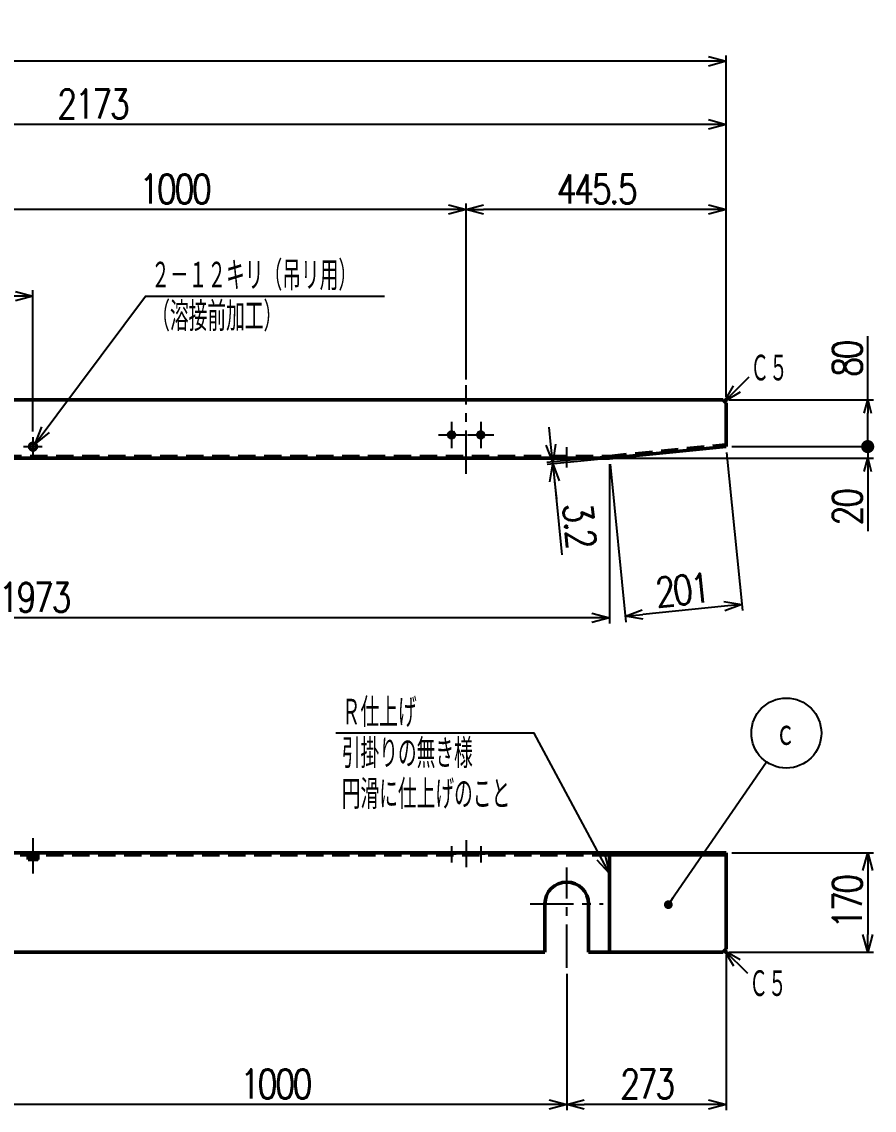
# Model space of a CAD drawing. Header units: millimetres. Extents: x -319 to 7866, y -2757 to 1424.
# Drawn here: x 3176 to 4637, y -441 to 1424 of the extents above; entities that cross this region are included whole.
import ezdxf

# ---------------------------------------------------------------- set-up
doc = ezdxf.new("R2010")
doc.units = ezdxf.units.MM
doc.header["$LTSCALE"] = 2.338583
doc.linetypes.add('CENTER', pattern=[50.8, 31.75, -6.35, 6.35, -6.35])
doc.linetypes.add('DASHED', pattern=[19.05, 12.7, -6.35])
doc.layers.add('NoLayerName_001', color=7, linetype='Continuous')
doc.styles.get("Standard").update_dxf_attribs({"font": 'txt', "bigfont": 'extfont2'})
doc.dimstyles.get("Standard").update_dxf_attribs({"dimtxt": 2.5, "dimasz": 2.5, "dimexe": 1.25, "dimexo": 0.625, "dimtad": 1, "dimdec": 3, "dimzin": 0, "dimdsep": 46, "dimtxsty": 'Standard', "dimcen": 2.5, "dimadec": 0, "dimazin": 0, "dimtfac": 0.75, "dimtdec": 3, "dimtmove": 0, "dimatfit": 3, "dimfxl": 1, "dimarcsym": 0})

# ---------------------------------------------------------------- blocks, each defined once
blk = doc.blocks.new('_OPEN30')
at = {"color": 0, "linetype": 'ByBlock', "lineweight": -2}
for p, q in [((-1, 0.267949), (0, 0)), ((0, 0), (-1, -0.267949)), ((0, 0), (-1, 0))]:
    blk.add_line(p, q, dxfattribs=at)
blk = doc.blocks.new('*D85')
at = {"layer": 'Defpoints', "color": 0}
for p in [(4383, 0), (4378, -170), (4625.8, -170)]:
    blk.add_point(p, dxfattribs=at)
at = {"layer": 'NoLayerName_001', "color": 0, "linetype": 'Continuous', "lineweight": 25}
for p, q in [((4393, 0), (4635.8, 0)), ((4625.8, -30), (4625.8, -140)), ((4388, -170), (4635.8, -170))]:
    blk.add_line(p, q, dxfattribs=at)
at = {"layer": 'NoLayerName_001', "color": 0, "lineweight": 25, "xscale": 30, "yscale": 30, "zscale": 30}
for p, rotation in [((4625.8, 0), 90), ((4625.8, -170), 270)]:
    blk.add_blockref('_OPEN30', p, dxfattribs=dict(at, rotation=rotation))
at = {"layer": 'NoLayerName_001', "color": 2, "lineweight": 50, "insert": (4590.8, -85), "char_height": 50, "attachment_point": 5, "rotation": 90}
blk.add_mtext('\\W0.8000;\\T0.8750;170', dxfattribs=at)
blk = doc.blocks.new('DIM_0017')
at = {"color": 3, "linetype": 'Continuous', "lineweight": 25}
blk.add_line((0, 82.6), (39.1, 43.7), dxfattribs=at)
blk.add_lwpolyline([(15.6, 55.8), (0, 82.6), (26.9, 67.2)], dxfattribs=at)
at = {"color": 2, "linetype": 'Continuous', "lineweight": 50, "width": 0.583333}
blk.add_text('Ｃ５', height=50, dxfattribs=at).set_placement((42.3, 0))
blk = doc.blocks.new('DIM_0019')
at = {"color": 3, "linetype": 'Continuous', "lineweight": 25}
for points in [[(468.7, 0), (340, 240.5), (0, 240.5)], [(461.6, 30.2), (468.7, 0), (447.5, 22.7)]]:
    blk.add_lwpolyline(points, dxfattribs=at)
at = {"color": 2, "linetype": 'Continuous', "lineweight": 50, "width": 0.583333}
for s, p in [('Ｒ仕上げ', (10, 250.5)), ('引掛りの無き様', (10, 180.5)), ('円滑に仕上げのこと', (10, 110.5))]:
    blk.add_text(s, height=50, dxfattribs=at).set_placement(p)
blk = doc.blocks.new('*D98')
at = {"layer": 'Defpoints', "color": 0}
for p in [(3110, -197.2), (4110, -197.2), (3110, -431.2)]:
    blk.add_point(p, dxfattribs=at)
at = {"layer": 'NoLayerName_001', "color": 0, "linetype": 'Continuous', "lineweight": 25}
for p, q in [((3110, -207.2), (3110, -441.2)), ((4110, -207.2), (4110, -441.2)), ((4080, -431.2), (3140, -431.2))]:
    blk.add_line(p, q, dxfattribs=at)
at = {"layer": 'NoLayerName_001', "color": 0, "lineweight": 25, "xscale": 30, "yscale": 30, "zscale": 30}
for p, rotation in [((3110, -431.2), 180), ((4110, -431.2), 360)]:
    blk.add_blockref('_OPEN30', p, dxfattribs=dict(at, rotation=rotation))
at = {"layer": 'NoLayerName_001', "color": 2, "lineweight": 50, "insert": (3610, -396.2), "char_height": 50, "attachment_point": 5}
blk.add_mtext('\\W0.8000;\\T0.8750;1000', dxfattribs=at)
blk = doc.blocks.new('*D99')
at = {"layer": 'Defpoints', "color": 0}
for p in [(4383, -165), (4110, -197.2), (4110, -431.2)]:
    blk.add_point(p, dxfattribs=at)
at = {"layer": 'NoLayerName_001', "color": 0, "linetype": 'Continuous', "lineweight": 25}
for p, q in [((4383, -175), (4383, -441.2)), ((4110, -207.2), (4110, -441.2)), ((4353, -431.2), (4140, -431.2))]:
    blk.add_line(p, q, dxfattribs=at)
at = {"layer": 'NoLayerName_001', "color": 0, "lineweight": 25, "xscale": 30, "yscale": 30, "zscale": 30}
for p, rotation in [((4110, -431.2), 180), ((4383, -431.2), 360)]:
    blk.add_blockref('_OPEN30', p, dxfattribs=dict(at, rotation=rotation))
at = {"layer": 'NoLayerName_001', "color": 2, "lineweight": 50, "insert": (4246.5, -396.2), "char_height": 50, "attachment_point": 5}
blk.add_mtext('\\W0.8000;\\T0.8750;273', dxfattribs=at)
blk = doc.blocks.new('JZB_0011')
at = {"layer": 'NoLayerName_001', "color": 3, "linetype": 'DASHED', "lineweight": 50}
for p, q in [((0, 8), (0, 0.1)), ((0, 0.1), (0.2, 0)), ((3.5, 8), (3.5, 0)), ((13.5, 0), (13.5, 8)), ((16.7, 0), (17, 0.1)), ((17, 0.1), (17, 8)), ((16.7, 0), (0.2, 0))]:
    blk.add_line(p, q, dxfattribs=at)
at = {"layer": 'NoLayerName_001', "color": 3, "linetype": 'DASHED', "lineweight": 50, "start_tangent": (0.968004, -0.250937), "end_tangent": (0.96577, 0.259399)}
for points in [[(0, 0.9), (2.2, 0.3), (4.6, 0.1), (6.5, 0.4), (8.5, 0.9)], [(8.5, 0.9), (10.7, 0.3), (13.1, 0.1), (15, 0.4), (17, 0.9)]]:
    blk.add_spline(points, degree=3, dxfattribs=at)
blk = doc.blocks.new('JZB_0014')
at = {"layer": 'NoLayerName_001', "color": 7, "linetype": 'Continuous', "lineweight": 50}
for p, q in [((0, 170), (0, 0)), ((2173, 170), (0, 170)), ((2173, 166.8), (2173, 170)), ((1973, 166.8), (1973, 0)), ((2173, 166.8), (1973, 166.8)), ((862.5, 5), (862.5, 82.5)), ((937.5, 82.5), (937.5, 5)), ((1862.5, 0), (1862.5, 82.5)), ((1937.5, 82.5), (1937.5, 0)), ((857.5, 0), (862.5, 5)), ((937.5, 5), (942.5, 0)), ((857.5, 0), (0, 0)), ((1862.5, 0), (942.5, 0)), ((1973, 0), (1937.5, 0))]:
    blk.add_line(p, q, dxfattribs=at)
at = {"layer": 'NoLayerName_001', "color": 3, "linetype": 'DASHED', "lineweight": 50}
blk.add_line((1973, 166.8), (0, 166.8), dxfattribs=at)
at = {"layer": 'NoLayerName_001', "color": 7, "linetype": 'Continuous', "lineweight": 50}
for centre in [(900, 82.5), (1900, 82.5)]:
    blk.add_arc(centre, 37.5, 0, 180, dxfattribs=at)
blk = doc.blocks.new('JZB_0018')
at = {"layer": 'NoLayerName_001', "color": 7, "linetype": 'Continuous', "lineweight": 50}
for p, q in [((200, 5), (200, 166.8)), ((195, 0), (200, 5)), ((195, 0), (0, 0))]:
    blk.add_line(p, q, dxfattribs=at)
blk = doc.blocks.new('JZB_0019')
at = {"layer": 'NoLayerName_001', "color": 4, "linetype": 'CENTER', "lineweight": 25}
blk.add_line((6, 60.6), (6, 0), dxfattribs=at)
at = {"layer": 'NoLayerName_001', "color": 3, "linetype": 'DASHED', "lineweight": 50}
for p, q in [((0, 35.4), (0, 32.2)), ((12, 32.2), (12, 35.4))]:
    blk.add_line(p, q, dxfattribs=at)
blk = doc.blocks.new('JZB_0029')
at = {"layer": 'NoLayerName_001', "color": 4, "linetype": 'CENTER', "lineweight": 25}
blk.add_line((5, 27.9), (5, 0), dxfattribs=at)
at = {"layer": 'NoLayerName_001', "color": 3, "linetype": 'DASHED', "lineweight": 50}
for p, q in [((0, 16.3), (0, 13.1)), ((10, 13.1), (10, 16.3))]:
    blk.add_line(p, q, dxfattribs=at)
blk = doc.blocks.new('JZB_0030')
at = {"layer": 'NoLayerName_001', "color": 4, "linetype": 'CENTER', "lineweight": 25}
blk.add_line((5, 27.9), (5, 0), dxfattribs=at)
at = {"layer": 'NoLayerName_001', "color": 3, "linetype": 'DASHED', "lineweight": 50}
for p, q in [((0, 16.3), (0, 13.1)), ((10, 13.1), (10, 16.3))]:
    blk.add_line(p, q, dxfattribs=at)
blk = doc.blocks.new('_DOT')
at = {"color": 0, "linetype": 'ByBlock', "lineweight": -2}
blk.add_line((-0.5, 0), (-1, 0), dxfattribs=at)
at = {"color": 0, "linetype": 'ByBlock', "lineweight": -2, "const_width": 0.5}
blk.add_lwpolyline([(-0.25, 0, 1), (0.25, 0, 1)], format="xyb", close=True, dxfattribs=at)
blk = doc.blocks.new('DIM_0002')
at = {"color": 3, "linetype": 'Continuous', "lineweight": 25}
blk.add_lwpolyline([(11.2, 11.2), (179.5, 255.9)], dxfattribs=at)
blk.add_circle((213.5, 305.3), 60, dxfattribs=at)
at = {"color": 3, "linetype": 'Continuous', "lineweight": 25, "xscale": 15, "yscale": 15, "zscale": 15, "rotation": 235.4802435147066}
blk.add_blockref('_DOT', (11.2, 11.2), dxfattribs=at)
at = {"color": 2, "linetype": 'Continuous', "lineweight": 50, "width": 0.666667}
blk.add_text('ｃ', height=50, dxfattribs=at).set_placement((193.5, 280.3))
blk = doc.blocks.new('*D103')
at = {"layer": 'Defpoints', "color": 0}
for p in [(2210, 954.3), (2210, 776.3), (3195, 712.3)]:
    blk.add_point(p, dxfattribs=at)
at = {"layer": 'NoLayerName_001', "color": 0, "linetype": 'Continuous', "lineweight": 25}
for p, q in [((2210, 786.3), (2210, 964.3)), ((3165, 954.3), (2240, 954.3)), ((3195, 722.3), (3195, 964.3))]:
    blk.add_line(p, q, dxfattribs=at)
at = {"layer": 'NoLayerName_001', "color": 0, "lineweight": 25, "xscale": 30, "yscale": 30, "zscale": 30}
for p, rotation in [((2210, 954.3), 180), ((3195, 954.3), 360)]:
    blk.add_blockref('_OPEN30', p, dxfattribs=dict(at, rotation=rotation))
at = {"layer": 'NoLayerName_001', "color": 2, "lineweight": 50, "insert": (2702.5, 989.3), "char_height": 50, "attachment_point": 5}
blk.add_mtext('\\W0.8000;\\T0.8750;985', dxfattribs=at)
blk = doc.blocks.new('*D108')
at = {"layer": 'Defpoints', "color": 0}
for p in [(2937.5, 1102.7), (2937.5, 801.5), (3937.5, 801.5)]:
    blk.add_point(p, dxfattribs=at)
at = {"layer": 'NoLayerName_001', "color": 0, "linetype": 'Continuous', "lineweight": 25}
for p, q in [((2937.5, 811.5), (2937.5, 1112.7)), ((3907.5, 1102.7), (2967.5, 1102.7)), ((3937.5, 811.5), (3937.5, 1112.7))]:
    blk.add_line(p, q, dxfattribs=at)
at = {"layer": 'NoLayerName_001', "color": 0, "lineweight": 25, "xscale": 30, "yscale": 30, "zscale": 30}
for p, rotation in [((2937.5, 1102.7), 180), ((3937.5, 1102.7), 360)]:
    blk.add_blockref('_OPEN30', p, dxfattribs=dict(at, rotation=rotation))
at = {"layer": 'NoLayerName_001', "color": 2, "lineweight": 50, "insert": (3437.5, 1137.7), "char_height": 50, "attachment_point": 5}
blk.add_mtext('\\W0.8000;\\T0.8750;1000', dxfattribs=at)
blk = doc.blocks.new('*D109')
at = {"layer": 'Defpoints', "color": 0}
for p in [(3937.5, 1102.7), (3937.5, 801.5), (4383, 771.3)]:
    blk.add_point(p, dxfattribs=at)
at = {"layer": 'NoLayerName_001', "color": 0, "linetype": 'Continuous', "lineweight": 25}
for p, q in [((3937.5, 811.5), (3937.5, 1112.7)), ((4353, 1102.7), (3967.5, 1102.7)), ((4383, 781.3), (4383, 1112.7))]:
    blk.add_line(p, q, dxfattribs=at)
at = {"layer": 'NoLayerName_001', "color": 0, "lineweight": 25, "xscale": 30, "yscale": 30, "zscale": 30, "rotation": 180}
blk.add_blockref('_OPEN30', (3937.5, 1102.7), dxfattribs=at)
at = {"layer": 'NoLayerName_001', "color": 0, "lineweight": 25, "xscale": 30, "yscale": 30, "zscale": 30}
blk.add_blockref('_OPEN30', (4383, 1102.7), dxfattribs=at)
at = {"layer": 'NoLayerName_001', "color": 2, "lineweight": 50, "insert": (4160.2, 1137.7), "char_height": 50, "attachment_point": 5}
blk.add_mtext('\\W0.8000;\\T0.8750;445.5', dxfattribs=at)
blk = doc.blocks.new('*D110')
at = {"layer": 'Defpoints', "color": 0}
for p in [(2210, 1248.6), (2210, 776.3), (4383, 771.3)]:
    blk.add_point(p, dxfattribs=at)
at = {"layer": 'NoLayerName_001', "color": 0, "linetype": 'Continuous', "lineweight": 25}
for p, q in [((2210, 786.3), (2210, 1258.6)), ((4383, 781.3), (4383, 1258.6)), ((4353, 1248.6), (2240, 1248.6))]:
    blk.add_line(p, q, dxfattribs=at)
at = {"layer": 'NoLayerName_001', "color": 0, "lineweight": 25, "xscale": 30, "yscale": 30, "zscale": 30}
for p, rotation in [((2210, 1248.6), 180), ((4383, 1248.6), 360)]:
    blk.add_blockref('_OPEN30', p, dxfattribs=dict(at, rotation=rotation))
at = {"layer": 'NoLayerName_001', "color": 2, "lineweight": 50, "insert": (3296.5, 1283.6), "char_height": 50, "attachment_point": 5}
blk.add_mtext('\\W0.8000;\\T0.8750;2173', dxfattribs=at)
blk = doc.blocks.new('*D112')
at = {"layer": 'Defpoints', "color": 0}
for p in [(2210, 676.3), (4183, 676.3), (2210, 402.8)]:
    blk.add_point(p, dxfattribs=at)
at = {"layer": 'NoLayerName_001', "color": 0, "linetype": 'Continuous', "lineweight": 25}
for p, q in [((2210, 666.3), (2210, 392.8)), ((4183, 666.3), (4183, 392.8)), ((4153, 402.8), (2240, 402.8))]:
    blk.add_line(p, q, dxfattribs=at)
at = {"layer": 'NoLayerName_001', "color": 0, "lineweight": 25, "xscale": 30, "yscale": 30, "zscale": 30}
for p, rotation in [((2210, 402.8), 180), ((4183, 402.8), 360)]:
    blk.add_blockref('_OPEN30', p, dxfattribs=dict(at, rotation=rotation))
at = {"layer": 'NoLayerName_001', "color": 2, "lineweight": 50, "insert": (3196.5, 437.8), "char_height": 50, "attachment_point": 5}
blk.add_mtext('\\W0.8000;\\T0.8750;1973', dxfattribs=at)
blk = doc.blocks.new('*D114')
at = {"layer": 'Defpoints', "color": 0}
for p in [(4383, 696.3), (4183.3, 676.3), (4210.4, 405.6)]:
    blk.add_point(p, dxfattribs=at)
at = {"layer": 'NoLayerName_001', "color": 0, "linetype": 'Continuous', "lineweight": 25}
for p, q in [((4384, 686.3), (4411.1, 415.6)), ((4184.3, 666.4), (4211.4, 395.6)), ((4380.2, 422.6), (4240.2, 408.6))]:
    blk.add_line(p, q, dxfattribs=at)
at = {"layer": 'NoLayerName_001', "color": 0, "lineweight": 25, "xscale": 30, "yscale": 30, "zscale": 30}
for p, rotation in [((4410.1, 425.5), 5.710591315171525), ((4210.4, 405.6), 185.7105913151715)]:
    blk.add_blockref('_OPEN30', p, dxfattribs=dict(at, rotation=rotation))
at = {"layer": 'NoLayerName_001', "color": 2, "lineweight": 50, "insert": (4306.8, 450.4), "char_height": 50, "attachment_point": 5, "rotation": 5.7106}
blk.add_mtext('\\W0.8000;\\T0.8750;201', dxfattribs=at)
blk = doc.blocks.new('DIM_0022')
at = {"color": 3, "linetype": 'Continuous', "lineweight": 25}
blk.add_line((0, 0), (42.1, 42.1), dxfattribs=at)
blk.add_lwpolyline([(26.9, 15.5), (0, 0), (15.5, 26.9)], dxfattribs=at)
at = {"color": 2, "linetype": 'Continuous', "lineweight": 50, "width": 0.583333}
blk.add_text('Ｃ５', height=50, dxfattribs=at).set_placement((44.3, 31.1))
blk = doc.blocks.new('*D118')
at = {"layer": 'Defpoints', "color": 0}
for p in [(4183, 679.5), (4184.2, 676.4), (4085.9, 669.8)]:
    blk.add_point(p, dxfattribs=at)
at = {"layer": 'NoLayerName_001', "color": 0, "linetype": 'Continuous', "lineweight": 25}
for p, q in [((4082.9, 699.6), (4079.9, 729.5)), ((4173, 678.5), (4075.9, 668.8)), ((4174.3, 675.4), (4076.2, 665.6)), ((4086.2, 666.6), (4085.9, 669.8)), ((4086.2, 666.6), (4101.8, 510.7)), ((4089.2, 636.7), (4092.2, 606.9))]:
    blk.add_line(p, q, dxfattribs=at)
at = {"layer": 'NoLayerName_001', "color": 0, "lineweight": 25, "xscale": 30, "yscale": 30, "zscale": 30}
for p, rotation in [((4085.9, 669.8), 275.7105913151628), ((4086.2, 666.6), 95.71059131516279)]:
    blk.add_blockref('_OPEN30', p, dxfattribs=dict(at, rotation=rotation))
at = {"layer": 'NoLayerName_001', "color": 2, "lineweight": 50, "insert": (4131.8, 562.3), "char_height": 50, "attachment_point": 5, "rotation": 275.7106}
blk.add_mtext('\\W0.8000;\\T0.8750;3.2', dxfattribs=at)
blk = doc.blocks.new('*D119')
at = {"layer": 'Defpoints', "color": 0}
for p in [(4383, 696.3), (4183, 676.3), (4625.8, 676.3)]:
    blk.add_point(p, dxfattribs=at)
at = {"layer": 'NoLayerName_001', "color": 0, "linetype": 'Continuous', "lineweight": 25}
for p, q in [((4625.8, 718.8), (4625.8, 741.3)), ((4393, 696.3), (4635.8, 696.3)), ((4625.8, 696.3), (4625.8, 676.3)), ((4193, 676.3), (4635.8, 676.3)), ((4625.8, 676.3), (4625.8, 551.3)), ((4625.8, 653.8), (4625.8, 631.3))]:
    blk.add_line(p, q, dxfattribs=at)
at = {"layer": 'NoLayerName_001', "color": 0, "lineweight": 25, "xscale": 22.5, "yscale": 22.5, "zscale": 22.5}
for name, p, rotation in [('_DOT', (4625.8, 696.3), 270), ('_OPEN30', (4625.8, 676.3), 90)]:
    blk.add_blockref(name, p, dxfattribs=dict(at, rotation=rotation))
at = {"layer": 'NoLayerName_001', "color": 2, "lineweight": 50, "insert": (4590.8, 591.3), "char_height": 50, "attachment_point": 5, "rotation": 90}
blk.add_mtext('\\W0.8000;\\T0.8750;20', dxfattribs=at)
blk = doc.blocks.new('*D120')
at = {"layer": 'Defpoints', "color": 0}
for p in [(4378, 776.3), (4625.8, 776.3), (4383, 696.3)]:
    blk.add_point(p, dxfattribs=at)
at = {"layer": 'NoLayerName_001', "color": 0, "linetype": 'Continuous', "lineweight": 25}
for p, q in [((4625.8, 776.3), (4625.8, 885.7)), ((4388, 776.3), (4635.8, 776.3)), ((4625.8, 718.8), (4625.8, 753.8)), ((4393, 696.3), (4635.8, 696.3))]:
    blk.add_line(p, q, dxfattribs=at)
at = {"layer": 'NoLayerName_001', "color": 0, "lineweight": 25, "xscale": 22.5, "yscale": 22.5, "zscale": 22.5}
for name, p, rotation in [('_OPEN30', (4625.8, 776.3), 90), ('_DOT', (4625.8, 696.3), 270)]:
    blk.add_blockref(name, p, dxfattribs=dict(at, rotation=rotation))
at = {"layer": 'NoLayerName_001', "color": 2, "lineweight": 50, "insert": (4590.8, 845.7), "char_height": 50, "attachment_point": 5, "rotation": 90}
blk.add_mtext('\\W0.8000;\\T0.8750;80', dxfattribs=at)
blk = doc.blocks.new('DIM_0024')
at = {"color": 3, "linetype": 'Continuous', "lineweight": 25}
for points in [[(0, 0), (189.1, 253.2), (599.1, 253.2)], [(24.4, 19.2), (0, 0), (11.5, 28.8)]]:
    blk.add_lwpolyline(points, dxfattribs=at)
at = {"color": 2, "linetype": 'Continuous', "lineweight": 50, "width": 0.583333}
for s, p in [('２－１２キリ（吊リ用）', (199.1, 263.2)), ('（溶接前加工）', (199.1, 193.2))]:
    blk.add_text(s, height=50, dxfattribs=at).set_placement(p)
blk = doc.blocks.new('*D123')
at = {"layer": 'Defpoints', "color": 0}
for p in [(0, 1356.6), (0, 771.3), (4383, 771.3)]:
    blk.add_point(p, dxfattribs=at)
at = {"layer": 'NoLayerName_001', "color": 0, "linetype": 'Continuous', "lineweight": 25}
for p, q in [((0, 781.3), (0, 1366.6)), ((4383, 781.3), (4383, 1366.6)), ((4353, 1356.6), (30, 1356.6))]:
    blk.add_line(p, q, dxfattribs=at)
at = {"layer": 'NoLayerName_001', "color": 0, "lineweight": 25, "xscale": 30, "yscale": 30, "zscale": 30}
for p, rotation in [((0, 1356.6), 180), ((4383, 1356.6), 360)]:
    blk.add_blockref('_OPEN30', p, dxfattribs=dict(at, rotation=rotation))
at = {"layer": 'NoLayerName_001', "color": 2, "lineweight": 50, "insert": (2191.5, 1391.6), "char_height": 50, "attachment_point": 5}
blk.add_mtext('\\W0.8000;\\T0.8750;4383', dxfattribs=at)
blk = doc.blocks.new('JZB_0032')
at = {"layer": 'NoLayerName_001', "color": 7, "linetype": 'Continuous', "lineweight": 50}
for p, q in [((2168, 100), (0, 100)), ((0, 0), (0, 100)), ((2173, 95), (2168, 100)), ((2173, 20), (2173, 95)), ((1973, 0), (2173, 20)), ((1973, 0), (0, 0))]:
    blk.add_line(p, q, dxfattribs=at)
at = {"layer": 'NoLayerName_001', "color": 3, "linetype": 'DASHED', "lineweight": 50}
for p, q in [((0, 3.2), (1973, 3.2)), ((857.5, 3.2), (857.5, 0)), ((942.5, 0), (942.5, 3.2)), ((1862.5, 0), (1862.5, 3.2)), ((1937.5, 0), (1937.5, 3.2)), ((1973, 3.2), (1973, 0))]:
    blk.add_line(p, q, dxfattribs=at)
blk = doc.blocks.new('JZB_0036')
at = {"layer": 'NoLayerName_001', "color": 3, "linetype": 'DASHED', "lineweight": 50}
for p, q in [((0, 3.2), (199.7, 23.2)), ((199.7, 23.2), (200, 20)), ((0.3, 0), (0, 3.2))]:
    blk.add_line(p, q, dxfattribs=at)
blk = doc.blocks.new('JZB_0037')
at = {"layer": 'NoLayerName_001', "color": 4, "linetype": 'CENTER', "lineweight": 25}
for p, q in [((22.5, 45), (22.5, 0)), ((0, 22.5), (45, 22.5))]:
    blk.add_line(p, q, dxfattribs=at)
at = {"layer": 'NoLayerName_001', "color": 7, "linetype": 'Continuous', "lineweight": 50}
blk.add_circle((22.5, 22.5), 5, dxfattribs=at)
blk = doc.blocks.new('JZB_0040')
at = {"layer": 'NoLayerName_001', "color": 4, "linetype": 'CENTER', "lineweight": 25}
for p, q in [((16, 32), (16, 0)), ((0, 16), (32, 16))]:
    blk.add_line(p, q, dxfattribs=at)
at = {"layer": 'NoLayerName_001', "color": 7, "linetype": 'Continuous', "lineweight": 50}
blk.add_circle((16, 16), 6, dxfattribs=at)
blk = doc.blocks.new('JZB_0041')
at = {"layer": 'NoLayerName_001', "color": 4, "linetype": 'CENTER', "lineweight": 25}
for p, q in [((22.5, 45), (22.5, 0)), ((0, 22.5), (45, 22.5))]:
    blk.add_line(p, q, dxfattribs=at)
at = {"layer": 'NoLayerName_001', "color": 7, "linetype": 'Continuous', "lineweight": 50}
blk.add_circle((22.5, 22.5), 5, dxfattribs=at)

msp = doc.modelspace()

# ---------------------------------------------------------------- linework, layer by layer
at = {"layer": 'NoLayerName_001', "color": 4, "linetype": 'CENTER', "lineweight": 25}
for p, q in [((3937.5, 649.631), (3937.5, 801.4888)), ((4110, 660.481), (4110, 695.281)), ((3937.5, 21.6), (3937.5, -24.8)), ((4110, -197.1853), (4110, -25)), ((4047.5, -87.5), (4172.5, -87.5))]:
    msp.add_line(p, q, dxfattribs=at)
at = {"layer": 'NoLayerName_001', "color": 7, "linetype": 'Continuous', "lineweight": 50}
msp.add_line((4350.8138, -3.2), (4350.6327, -3.2003), dxfattribs=at)

# ---------------------------------------------------------------- block references
at = {"layer": 'NoLayerName_001', "color": 3, "linetype": 'Continuous', "lineweight": 25}
for name, p in [('DIM_0024', (3198.5911, 701.0876)), ('DIM_0022', (4380.5, 773.781)), ('DIM_0019', (3714.304, -35.2124)), ('DIM_0002', (4272.8638, -100.0274)), ('DIM_0017', (4380.5122, -250.1374))]:
    msp.add_blockref(name, p, dxfattribs=at)
at = {"layer": 'NoLayerName_001'}
for name, p in [('JZB_0032', (2210, 676.281)), ('JZB_0041', (3890, 693.781)), ('JZB_0037', (3940, 693.781)), ('JZB_0040', (3179, 680.281)), ('JZB_0036', (4183, 676.3128)), ('JZB_0019', (3189, -35.4347)), ('JZB_0014', (2210, -170)), ('JZB_0030', (3907.5, -16.3277)), ('JZB_0029', (3957.5, -16.3277)), ('JZB_0011', (3186.5, -11.2)), ('JZB_0018', (4183, -170))]:
    msp.add_blockref(name, p, dxfattribs=at)

# ---------------------------------------------------------------- dimensions: what is measured, and where the dimension line sits
at = {"layer": 'NoLayerName_001', "color": 3, "linetype": 'Continuous', "lineweight": 50}
for base, p1, p2, angle, override, picture, middle in [((0, 1356.5953), (4383, 771.281), (0, 771.281), 180, {"dimtxt": 50, "dimasz": 30, "dimexe": 10, "dimexo": 10, "dimgap": 10, "dimzin": 8, "dimblk": 'OPEN30', "dimclrd": 0, "dimclre": 0, "dimclrt": 2, "dimtp": 0, "dimtm": 0, "dimlwd": 25, "dimlwe": 25}, '*D123', (2191.5, 1356.5953)), ((2210, 1248.5973), (4383, 771.281), (2210, 776.281), 180, {"dimtxt": 50, "dimasz": 30, "dimexe": 10, "dimexo": 10, "dimgap": 10, "dimzin": 8, "dimblk": 'OPEN30', "dimclrd": 0, "dimclre": 0, "dimclrt": 2, "dimtp": 0, "dimtm": 0, "dimlwd": 25, "dimlwe": 25}, '*D110', (3296.5, 1248.5973)), ((2937.5, 1102.6899), (3937.5, 801.4888), (2937.5, 801.4888), 180, {"dimtxt": 50, "dimasz": 30, "dimexe": 10, "dimexo": 10, "dimgap": 10, "dimzin": 8, "dimblk": 'OPEN30', "dimclrd": 0, "dimclre": 0, "dimclrt": 2, "dimtp": 0, "dimtm": 0, "dimlwd": 25, "dimlwe": 25}, '*D108', (3437.5, 1102.6899)), ((3937.5, 1102.6899), (4383, 771.281), (3937.5, 801.4888), 180, {"dimtxt": 50, "dimasz": 30, "dimexe": 10, "dimexo": 10, "dimgap": 10, "dimzin": 8, "dimblk": 'OPEN30', "dimclrd": 0, "dimclre": 0, "dimclrt": 2, "dimtp": 0, "dimtm": 0, "dimlwd": 25, "dimlwe": 25}, '*D109', (4160.25, 1102.6899)), ((2210, 954.2576), (3195, 712.281), (2210, 776.281), 180, {"dimtxt": 50, "dimasz": 30, "dimexe": 10, "dimexo": 10, "dimgap": 10, "dimzin": 8, "dimblk": 'OPEN30', "dimclrd": 0, "dimclre": 0, "dimclrt": 2, "dimtp": 0, "dimtm": 0, "dimlwd": 25, "dimlwe": 25}, '*D103', (2702.5, 954.2576)), ((4625.7783, 776.281), (4383, 696.281), (4378, 776.281), 90, {"dimtxt": 50, "dimasz": 22.5, "dimexe": 10, "dimexo": 10, "dimgap": 10, "dimzin": 8, "dimblk1": 'DOT', "dimblk2": 'OPEN30', "dimsah": 1, "dimclrd": 0, "dimclre": 0, "dimclrt": 2, "dimtp": 0, "dimtm": 0, "dimlwd": 25, "dimlwe": 25}, '*D120', (4625.7783, 845.7306)), ((4085.8757, 669.7845), (4184.2078, 676.4018), (4183, 679.4969), 95.7105913, {"dimtxt": 50, "dimasz": 30, "dimexe": 10, "dimexo": 10, "dimgap": 10, "dimzin": 8, "dimblk": 'OPEN30', "dimclrd": 0, "dimclre": 0, "dimclrt": 2, "dimtp": 0, "dimtm": 0, "dimlwd": 25, "dimlwe": 25}, '*D118', (4096.9737, 558.8047)), ((4625.7783, 676.281), (4383, 696.281), (4183, 676.281), 270, {"dimtxt": 50, "dimasz": 22.5, "dimexe": 10, "dimexo": 10, "dimgap": 10, "dimzin": 8, "dimblk1": 'DOT', "dimblk2": 'OPEN30', "dimsah": 1, "dimclrd": 0, "dimclre": 0, "dimclrt": 2, "dimtp": 0, "dimtm": 0, "dimlwd": 25, "dimlwe": 25}, '*D119', (4625.7783, 591.281)), ((4210.3927, 405.57), (4383, 696.281), (4183.3184, 676.3128), 185.7105913, {"dimtxt": 50, "dimasz": 30, "dimexe": 10, "dimexo": 10, "dimgap": 10, "dimdec": 0, "dimzin": 8, "dimblk": 'OPEN30', "dimclrd": 0, "dimclre": 0, "dimclrt": 2, "dimtp": 0, "dimtm": 0, "dimlwd": 25, "dimlwe": 25}, '*D114', (4310.2335, 415.554)), ((2210, 402.8307), (4183, 676.281), (2210, 676.281), 180, {"dimtxt": 50, "dimasz": 30, "dimexe": 10, "dimexo": 10, "dimgap": 10, "dimzin": 8, "dimblk": 'OPEN30', "dimclrd": 0, "dimclre": 0, "dimclrt": 2, "dimtp": 0, "dimtm": 0, "dimlwd": 25, "dimlwe": 25}, '*D112', (3196.5, 402.8307)), ((4625.7783, -170), (4383, 0), (4378.0248, -170), 270, {"dimtxt": 50, "dimasz": 30, "dimexe": 10, "dimexo": 10, "dimgap": 10, "dimzin": 8, "dimblk": 'OPEN30', "dimclrd": 0, "dimclre": 0, "dimclrt": 2, "dimtp": 0, "dimtm": 0, "dimlwd": 25, "dimlwe": 25}, '*D85', (4625.7783, -85)), ((4110, -431.1673), (4383, -165), (4110, -197.1853), 180, {"dimtxt": 50, "dimasz": 30, "dimexe": 10, "dimexo": 10, "dimgap": 10, "dimzin": 8, "dimblk": 'OPEN30', "dimclrd": 0, "dimclre": 0, "dimclrt": 2, "dimtp": 0, "dimtm": 0, "dimlwd": 25, "dimlwe": 25}, '*D99', (4246.5, -431.1673)), ((3110, -431.1673), (4110, -197.1853), (3110, -197.1853), 180, {"dimtxt": 50, "dimasz": 30, "dimexe": 10, "dimexo": 10, "dimgap": 10, "dimzin": 8, "dimblk": 'OPEN30', "dimclrd": 0, "dimclre": 0, "dimclrt": 2, "dimtp": 0, "dimtm": 0, "dimlwd": 25, "dimlwe": 25}, '*D98', (3610, -431.1673))]:
    dim = msp.add_linear_dim(base=base, p1=p1, p2=p2, angle=angle, text='\\W0.8000;\\T0.8750;<>', dimstyle='Standard', override=override, dxfattribs=at)
    dim.commit()
    dim.dimension.update_dxf_attribs({"geometry": picture, "text_midpoint": middle, "dimtype": 160})

doc.saveas('drawing.dxf')
